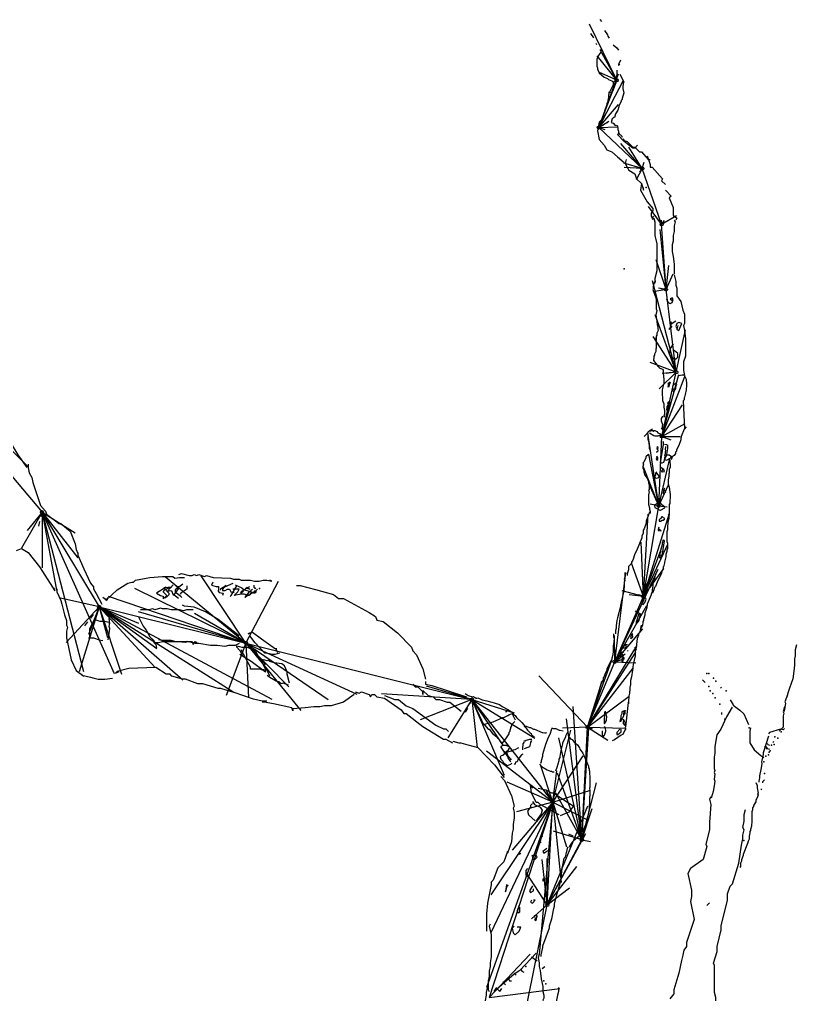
# Model space of a CAD drawing. Header units: millimetres. Extents: x -8 to 158, y -16 to 290.
# Drawn here: x 109.5 to 158.2, y 72 to 133 of the extents above; entities that cross this region are included whole.
import ezdxf

# ---------------------------------------------------------------- set-up
doc = ezdxf.new("R2010")
doc.units = ezdxf.units.MM
doc.linetypes.add('DASH', pattern=[0.6, 0.3, -0.3])

msp = doc.modelspace()

# ---------------------------------------------------------------- linework, layer by layer
at = {"layer": 'Shots', "color": 1}
for p, q in [((145.788, 126.25), (146.904, 129.206)), ((148.502, 123.69), (145.788, 126.25)), ((149.716, 120.202), (148.502, 123.69)), ((149.99, 116.124), (149.716, 120.202)), ((150.632, 110.948), (149.99, 116.124)), ((101.074, 113.946), (110.95, 102.196)), ((149.728, 106.938), (150.632, 110.948)), ((149.53, 102.596), (149.728, 106.938)), ((148.582, 96.932), (149.53, 102.596)), ((110.95, 102.196), (114.528, 96.278)), ((146.78, 92.84), (148.582, 96.932)), ((114.528, 96.278), (123.71, 94.01)), ((123.71, 94.01), (137.846, 90.48)), ((145.082, 88.756), (146.78, 92.84)), ((137.846, 90.48), (142.9, 84.068)), ((144.728, 81.706), (145.082, 88.756)), ((142.9, 84.068), (138.916, 71.836)), ((142.56, 77.63), (144.728, 81.706)), ((141.134, 70.652), (142.56, 77.63))]:
    msp.add_line(p, q, dxfattribs=at)
for centre in [(146.904, 129.206), (145.788, 126.25), (148.502, 123.69), (149.716, 120.202), (149.99, 116.124), (150.632, 110.948), (149.728, 106.938), (149.53, 102.596), (110.95, 102.196), (148.582, 96.932), (114.528, 96.278), (123.71, 94.01), (146.78, 92.84), (137.846, 90.48), (145.082, 88.756), (142.9, 84.068), (144.728, 81.706), (142.56, 77.63)]:
    msp.add_circle(centre, 0.1, dxfattribs=at)
at = {"layer": 'Sketch', "color": 0}
for points in [[(145.842, 133.01), (145.962, 132.89)], [(145.272, 132.14), (145.452, 131.87)], [(146.142, 132.32), (146.322, 132.05), (146.352, 131.96), (146.442, 131.84)], [(145.602, 131.54), (145.632, 131.45)], [(145.902, 131.15), (145.902, 130.97), (145.782, 130.79), (145.662, 130.52), (145.662, 130.1), (145.692, 129.98), (145.692, 129.89), (145.752, 129.83), (145.812, 129.68), (146.112, 129.41), (146.322, 129.32), (146.382, 129.26), (146.592, 129.17), (146.652, 129.11), (146.712, 129.11)], [(146.682, 131.42), (146.922, 131.24), (147.012, 131.09)], [(147.132, 130.46), (147.012, 130.19), (147.012, 130.13), (147.102, 130.22)], [(147.102, 129.59), (147.312, 129.2), (147.342, 129.11), (147.312, 129.05), (147.312, 128.96), (147.282, 128.81), (147.282, 128.69), (147.342, 128.42), (147.252, 128.06), (147.252, 128), (147.192, 127.94), (147.192, 127.88), (147.042, 127.61), (147.042, 127.55), (146.982, 127.34), (146.832, 127.1), (146.772, 126.89), (146.712, 126.89), (146.682, 126.83), (146.622, 126.8), (146.562, 126.56), (146.682, 126.53), (146.802, 126.38), (146.862, 126.41), (146.952, 126.35), (146.952, 126.29), (146.982, 126.23), (146.982, 126.14), (147.012, 126.02), (147.012, 125.9), (147.222, 125.72), (147.252, 125.66)], [(146.682, 129.08), (146.682, 128.93), (146.472, 128.51), (146.472, 128.42)], [(146.442, 128.48), (146.412, 128.42), (146.412, 128.33), (146.382, 128.27), (146.382, 128.09), (146.352, 127.94), (146.352, 127.88), (146.292, 127.76), (146.292, 127.7), (146.142, 127.28), (146.142, 127.19), (146.082, 127.07), (146.082, 127.01), (145.932, 126.44)], [(146.052, 126.95), (145.992, 126.77), (145.812, 126.59), (145.692, 126.05), (145.812, 125.51), (146.112, 125.15), (146.292, 124.85), (146.592, 124.73), (146.952, 124.43), (147.372, 124.07)], [(148.212, 125.15), (148.032, 124.97), (147.912, 124.97), (147.372, 125.39), (146.952, 125.81), (147.072, 125.93)], [(147.312, 125.57), (147.372, 125.45), (147.552, 125.39), (147.912, 125.03), (148.032, 125.03), (148.332, 124.73), (148.452, 124.73), (148.872, 124.25), (148.992, 124.25)], [(148.812, 124.49), (148.992, 123.95), (148.992, 123.77), (149.112, 123.77), (149.772, 123.05)], [(147.492, 124.25), (147.432, 124.01), (147.672, 123.59), (148.032, 123.35), (148.152, 123.05), (148.452, 122.75), (148.572, 122.33), (148.572, 122.51)], [(148.452, 122.75), (148.392, 122.33), (148.812, 121.61), (149.172, 121.19), (149.172, 121.07), (149.052, 120.89), (149.052, 120.71), (149.112, 120.59), (149.232, 120.71)], [(149.772, 123.05), (149.712, 122.93), (149.952, 122.69)], [(149.952, 122.33), (150.312, 121.97), (150.192, 121.85), (150.432, 121.25), (150.432, 120.77), (150.672, 120.59), (150.612, 120.47)], [(149.112, 120.53), (149.232, 120.59), (149.292, 120.35), (149.292, 119.51), (149.412, 118.97), (149.412, 117.29), (149.292, 116.81), (149.292, 116.51)], [(150.492, 120.47), (150.552, 120.35), (150.492, 120.11), (150.492, 119.75), (150.432, 119.51), (150.432, 119.15), (150.372, 118.91), (150.372, 118.49), (150.432, 118.19), (150.492, 117.71), (150.492, 117.11)], [(149.352, 116.63), (149.292, 116.63), (149.202, 116.42), (149.202, 116.33), (149.172, 116.27), (149.202, 116.21), (149.172, 116.12), (149.382, 115.55), (149.382, 114.92), (149.412, 114.8), (149.382, 114.62), (149.352, 114.5), (149.382, 114.44), (149.382, 114.35), (149.412, 114.23), (149.412, 114.08), (149.442, 114.02), (149.442, 113.93), (149.472, 113.75), (149.472, 113.69), (149.502, 113.57), (149.412, 113.39), (149.412, 113.27), (149.382, 113.21), (149.382, 112.94)], [(150.492, 117.05), (150.612, 116.63), (150.612, 116.39), (150.672, 116.21), (150.672, 115.73), (150.912, 115.37), (151.032, 114.83), (151.152, 114.59), (151.152, 113.99), (151.092, 113.87), (151.152, 113.57), (151.212, 113.03), (151.212, 111.95), (151.092, 111.59), (151.092, 111.05), (151.152, 110.75)], [(150.012, 115.55), (150.132, 115.31), (150.252, 115.25), (150.372, 115.31), (150.432, 115.49), (150.372, 115.61), (150.252, 115.55), (150.372, 115.43)], [(99.922, 115.222), (100.642, 114.902), (101.762, 113.942), (102.242, 113.462), (102.642, 113.222), (103.922, 112.102), (104.802, 111.542), (104.882, 111.382), (105.282, 111.142), (105.762, 110.502), (106.162, 110.102), (107.442, 108.422), (107.842, 108.022), (108.962, 106.582), (109.442, 105.782), (110.002, 104.982)], [(150.372, 113.81), (150.192, 113.63), (150.312, 113.81), (150.312, 114.11), (150.252, 113.93), (150.612, 114.17)], [(150.732, 113.87), (150.672, 113.63), (150.792, 113.57), (150.972, 113.99), (150.792, 114.05), (150.672, 113.99), (150.612, 113.81), (150.672, 113.69)], [(149.352, 113.12), (149.352, 112.97), (149.382, 112.82), (149.382, 112.46), (149.352, 112.4), (149.352, 112.25), (149.262, 112.07), (149.262, 112.01), (149.232, 111.95), (149.232, 111.86), (149.202, 111.74), (149.202, 111.68), (149.352, 111.5), (149.472, 111.32), (149.532, 111.29), (149.562, 111.23), (149.772, 111.14), (149.802, 111.08), (149.802, 110.87), (149.832, 110.72), (149.832, 110.63), (149.862, 110.57), (149.862, 110.27), (149.742, 109.85), (149.742, 109.52), (149.772, 109.4), (149.772, 109.19), (149.862, 108.98), (149.862, 108.77), (149.892, 108.56), (149.892, 108.32), (149.862, 108.2), (149.892, 108.14)], [(150.432, 112.73), (150.252, 112.43), (150.192, 112.07), (150.312, 111.89), (150.612, 111.77), (150.732, 111.89), (150.732, 112.13), (150.492, 112.31)], [(150.792, 110.75), (151.002, 110.78), (151.092, 110.78), (151.152, 110.72), (151.242, 110.51), (151.272, 110.21), (151.272, 110.06), (151.242, 109.94), (151.242, 109.85), (151.182, 109.55), (151.152, 109.4), (151.122, 109.34), (151.122, 109.22), (151.062, 109.16), (151.152, 107.42)], [(150.252, 110.33), (150.222, 110.24), (150.132, 110.15), (150.132, 110.09), (150.102, 110.03), (150.192, 110.06), (150.252, 110.33), (150.132, 110.24), (150.102, 110.18)], [(150.462, 109.94), (150.372, 109.82), (150.432, 109.76), (150.492, 109.76), (150.612, 109.94), (150.612, 110.03), (150.672, 110.21), (150.582, 110.24), (150.462, 110.15)], [(150.162, 109.04), (150.042, 108.77), (150.012, 108.59), (150.072, 108.59), (150.132, 108.65), (150.192, 108.8), (150.192, 108.95), (150.222, 109.07), (150.222, 109.13), (150.102, 109.04), (150.072, 108.98)], [(149.802, 108.17), (149.742, 108.17), (149.682, 108.05), (149.682, 107.9), (149.772, 107.69), (149.742, 107.57), (149.742, 107.45), (149.802, 107.42)], [(149.142, 107.39), (148.932, 107.27), (148.632, 106.94)], [(149.682, 107.48), (149.832, 107.27), (149.832, 107.06), (149.772, 106.88)], [(151.242, 107.54), (151.122, 107.39), (150.942, 106.94), (150.942, 106.88), (150.912, 106.82), (150.912, 106.73), (150.792, 106.37), (150.642, 106.1), (150.642, 106.01), (150.582, 105.95), (150.582, 105.86), (150.492, 105.74), (150.372, 105.65), (150.312, 105.47)], [(148.842, 107.24), (149.112, 107.3), (149.172, 107.3), (149.202, 107.24), (149.232, 107.3), (149.292, 107.3), (149.412, 107.24), (149.472, 107.15), (149.622, 107.09), (149.712, 106.97)], [(148.872, 107.03), (148.842, 106.97), (148.842, 106.76), (148.902, 106.64), (148.932, 106.34), (148.932, 106.19), (148.992, 106.07), (148.992, 106.01), (149.022, 105.89)], [(148.962, 107.15), (149.232, 107), (149.292, 106.97), (149.502, 106.97), (149.682, 107.06)], [(149.712, 107.03), (149.862, 107.09)], [(149.382, 105.98), (149.442, 105.98), (149.502, 106.04), (149.472, 106.13), (149.502, 106.25), (149.442, 106.28), (149.412, 106.22)], [(149.832, 106.52), (149.802, 106.61), (149.802, 106.43), (149.622, 105.29), (149.742, 105.29), (149.862, 105.32), (149.922, 105.53), (149.922, 105.59), (149.952, 105.65), (149.922, 105.74), (149.952, 105.86), (149.952, 105.98), (149.982, 106.04), (149.952, 106.13), (149.982, 106.25), (149.982, 106.31)], [(149.892, 106.46), (150.042, 106.43), (150.072, 106.34), (150.072, 106.4), (150.072, 106.19), (150.012, 105.8)], [(148.902, 105.8), (148.722, 105.65), (148.722, 105.59), (148.602, 105.32), (148.542, 105.26), (148.572, 105.2), (148.542, 105.05), (148.542, 104.96), (148.602, 104.84), (148.602, 104.72), (148.662, 104.51), (148.812, 104.33), (148.902, 104.12), (148.902, 104.06), (148.932, 104), (148.932, 103.61), (148.902, 103.55), (148.932, 103.46), (148.902, 103.28), (148.902, 102.68), (148.962, 102.47), (148.962, 102.38), (148.992, 102.23), (148.992, 102.17), (148.962, 102.11)], [(149.412, 105.62), (149.382, 105.56), (149.412, 105.44), (149.472, 105.5), (149.472, 105.59), (149.412, 105.71), (149.412, 105.59)], [(150.162, 105.77), (150.072, 105.77), (150.012, 105.74), (149.892, 105.5), (150.012, 105.44), (150.282, 105.59), (150.342, 105.65), (150.192, 105.77), (149.982, 105.74)], [(150.192, 105.56), (150.192, 105.5), (150.222, 105.44), (150.222, 105.32), (150.252, 105.2), (150.252, 105.02), (150.192, 104.87), (150.192, 104.66), (150.162, 104.6), (150.162, 104.45), (150.132, 104.21), (150.132, 103.97), (150.192, 103.76), (150.252, 103.31), (150.252, 103.07), (150.222, 102.95), (150.222, 102.74), (150.192, 102.68), (150.192, 102.02)], [(110.082, 105.202), (110.082, 104.962), (110.142, 104.662), (110.322, 104.362), (110.382, 104.062), (110.862, 102.622), (111.162, 102.262), (111.162, 102.262), (111.222, 102.082), (111.882, 101.602), (112.002, 101.482), (112.122, 101.482), (112.722, 101.002), (113.022, 100.222), (113.082, 99.862), (113.202, 99.622), (113.202, 99.382)], [(149.832, 104.93), (149.682, 104.75), (149.742, 104.72), (149.892, 104.75), (149.862, 104.84), (149.652, 105.02)], [(149.412, 104.72), (149.322, 104.63), (149.322, 104.54), (149.292, 104.42), (149.292, 104.36), (149.382, 104.33), (149.532, 104.36), (149.562, 104.45), (149.382, 104.69)], [(149.922, 103.7), (149.862, 103.64), (149.802, 103.43), (149.802, 103.34), (149.982, 103.49), (149.832, 103.64)], [(149.682, 102.71), (149.502, 102.74), (149.442, 102.74), (149.292, 102.65), (149.262, 102.59), (149.292, 102.5), (149.592, 102.32), (149.652, 102.32), (149.922, 102.47), (149.892, 102.53), (149.622, 102.74), (149.562, 102.74)], [(148.952, 102.19), (148.752, 101.63), (148.752, 101.51), (148.632, 101.15), (148.552, 101.07), (148.552, 100.87), (148.472, 100.71), (148.472, 100.59), (148.152, 99.79), (148.032, 99.59), (147.912, 99.19), (147.832, 99.07), (147.832, 98.99), (147.632, 98.79), (147.632, 98.59), (147.552, 98.35), (147.552, 98.23)], [(150.132, 102.08), (150.162, 102.02), (150.162, 101.81), (150.102, 101.57), (150.102, 101.48), (150.072, 101.33), (150.072, 101.09), (150.042, 100.97), (150.042, 100.37), (150.072, 100.25), (150.072, 99.92), (150.042, 99.86), (150.042, 99.74), (149.982, 99.56), (149.982, 99.41), (149.892, 99.08), (149.892, 99.02), (149.832, 98.78), (149.802, 98.81), (149.802, 98.66), (149.742, 98.54), (149.712, 98.39), (149.442, 97.82), (149.322, 97.55), (149.262, 97.49), (149.232, 97.34), (149.142, 97.13)], [(149.742, 101.9), (149.562, 101.72), (149.562, 101.63), (149.652, 101.63), (149.742, 101.69), (149.802, 101.69), (149.892, 101.75), (149.922, 101.81), (149.832, 101.84), (149.772, 101.9), (149.712, 101.9), (149.682, 101.81)], [(149.532, 101.27), (149.502, 101.12), (149.502, 101.06), (149.682, 101.03), (149.502, 101.15)], [(149.802, 100.46), (149.742, 100.25), (149.742, 100.16), (149.652, 99.8), (149.652, 99.74), (149.592, 99.62), (149.592, 99.5), (149.562, 99.41), (149.592, 99.35), (149.652, 99.32), (149.682, 99.44), (149.772, 99.56), (149.772, 99.71), (149.802, 99.77), (149.802, 99.86), (149.862, 100.13), (149.892, 100.4), (149.832, 100.46)], [(109.362, 99.802), (109.662, 99.922), (110.082, 99.682), (110.802, 98.782), (110.982, 98.482), (111.762, 97.282), (111.702, 97.462)], [(113.202, 99.682), (113.202, 99.502), (113.562, 98.662), (113.982, 97.762), (114.162, 97.522), (114.162, 97.402), (114.342, 97.102), (114.702, 96.442)], [(114.942, 96.802), (114.942, 96.682), (115.662, 97.342), (116.322, 97.762), (116.562, 97.822), (116.682, 97.822), (116.802, 97.942), (117.462, 98.062), (117.702, 98.122), (118.482, 98.182), (119.142, 98.182), (119.262, 98.062), (119.562, 98.122), (119.862, 98.122)], [(119.502, 98.302), (119.682, 98.362), (120.162, 98.242), (120.342, 98.242), (120.462, 98.302), (120.642, 98.242), (120.762, 98.302), (121.122, 98.182), (121.242, 98.242), (121.662, 98.122), (122.742, 98.062), (122.922, 98.002), (123.282, 98.002), (123.402, 97.942), (124.002, 97.942), (124.242, 97.882), (124.542, 97.882), (124.782, 97.942), (125.022, 97.942), (125.322, 97.882), (125.202, 97.942)], [(147.432, 98.43), (147.402, 98.37), (147.402, 98.13), (147.372, 97.98), (147.402, 97.92), (147.372, 97.83), (147.372, 97.56), (147.342, 97.32), (147.312, 97.08), (147.192, 96.6), (147.192, 96.51), (147.132, 96.39), (147.132, 96.3), (146.952, 95.58), (146.922, 95.43), (146.862, 95.1), (146.862, 94.95), (146.832, 94.8), (146.832, 94.59)], [(149.442, 98.52), (149.292, 98.19), (149.262, 98.04), (149.172, 97.74), (149.172, 97.59), (149.112, 97.35), (149.112, 97.2), (149.052, 97.08), (149.052, 97.02), (148.812, 96.45), (148.782, 96.21), (148.662, 95.88), (148.662, 95.76), (148.572, 95.49), (148.572, 95.43), (148.542, 95.37), (148.542, 95.28), (148.512, 95.16), (148.512, 95.1), (148.422, 94.92), (148.452, 95.13)], [(126.862, 97.602), (127.102, 97.602), (128.062, 97.362), (129.182, 97.042), (129.502, 96.802), (129.822, 96.802), (131.422, 95.922), (131.822, 95.682), (131.902, 95.442), (132.302, 95.362), (133.182, 94.642), (134.062, 93.762), (134.142, 93.522), (134.382, 93.282), (134.782, 92.402), (134.942, 91.762)], [(148.832, 97.79), (148.832, 97.71), (148.632, 97.23), (148.672, 97.15), (148.832, 97.31), (148.792, 97.47), (148.752, 97.55), (148.752, 97.71)], [(111.882, 97.402), (111.882, 97.222), (112.122, 96.682), (112.182, 96.442), (112.362, 95.782), (112.482, 95.422), (112.482, 95.122), (112.542, 95.002), (112.482, 94.762), (112.482, 94.342), (112.782, 92.962), (113.082, 92.302), (113.562, 91.942)], [(115.062, 96.862), (115.002, 96.682), (114.762, 96.862)], [(148.552, 96.87), (148.472, 96.47), (148.552, 96.43), (148.672, 96.55), (148.752, 96.75), (148.712, 96.83), (148.632, 96.79)], [(148.312, 95.91), (148.112, 95.31), (148.112, 95.19), (148.312, 95.43), (148.392, 95.83), (148.152, 95.95), (148.072, 96.03)], [(146.712, 94.59), (146.712, 94.41), (146.742, 94.29), (146.712, 93.9), (146.682, 93.84), (146.682, 93.51), (146.652, 93.27), (146.592, 93.06), (146.592, 93), (146.562, 92.88), (146.592, 92.82)], [(147.912, 94.59), (147.822, 94.53), (147.762, 94.35), (147.792, 94.29), (147.912, 94.41), (147.882, 94.56)], [(148.392, 94.92), (148.362, 94.77), (148.272, 94.56), (148.272, 94.5), (148.182, 94.29), (148.152, 93.93), (148.152, 93.84), (148.092, 93.66), (148.122, 93.6), (148.092, 93.54)], [(147.582, 93.9), (147.402, 93.9), (147.312, 93.78), (147.342, 93.69), (147.522, 93.75), (147.462, 93.93)], [(147.342, 93.45), (147.192, 93.42), (147.072, 93.27), (147.102, 93.21), (147.162, 93.18), (147.282, 93.27), (147.162, 93.42)], [(148.032, 93.75), (148.032, 93.63), (148.062, 93.48), (148.062, 93.21), (148.002, 92.94), (147.942, 92.64), (147.912, 92.52), (147.912, 92.43), (147.882, 92.31), (147.822, 91.89), (147.762, 91.68), (147.762, 91.41), (147.732, 91.23), (147.732, 91.02), (147.702, 90.96), (147.702, 90.87), (147.672, 90.69), (147.672, 90.6), (147.642, 90.45), (147.642, 90.21), (147.612, 90.3), (147.462, 88.77), (147.432, 88.71)], [(147.582, 93.54), (147.612, 93.51)], [(158.152, 93.902), (158.072, 93.582), (158.072, 93.222), (158.032, 93.022), (158.032, 92.622), (157.992, 92.262), (157.912, 91.782), (157.712, 91.182), (157.592, 90.822), (157.552, 90.622)], [(146.562, 92.94), (146.292, 92.37), (146.292, 92.31), (146.172, 92.1), (146.112, 91.92), (146.052, 91.83), (146.052, 91.71), (145.902, 91.47)], [(147.372, 93.09), (147.312, 93.12), (147.222, 93), (147.222, 92.91), (147.252, 92.85), (147.312, 92.88), (147.312, 92.97), (147.252, 93.03)], [(125.022, 90.382), (124.722, 90.382), (124.182, 90.502), (122.982, 90.922), (122.742, 90.982), (122.142, 91.162), (121.962, 91.162), (121.002, 91.462), (120.702, 91.462), (119.922, 91.762), (119.742, 91.762), (119.082, 91.942), (118.962, 92.062), (118.722, 92.062), (118.062, 92.482), (116.382, 92.422), (115.662, 92.242), (115.542, 92.122), (115.782, 92.242)], [(113.442, 92.002), (113.982, 91.882), (114.222, 91.822), (114.462, 91.762), (114.882, 91.762), (115.362, 91.822)], [(134.942, 91.602), (134.942, 91.442), (135.342, 91.362), (136.302, 91.042), (137.502, 90.642)], [(145.992, 91.62), (145.932, 91.56), (145.932, 91.5), (145.782, 91.02), (145.722, 90.72), (145.662, 90.36), (145.602, 90.09), (145.512, 89.88), (145.512, 89.82), (145.392, 89.61), (145.392, 89.55), (145.242, 89.22), (145.242, 89.16), (145.152, 88.98)], [(152.432, 91.542), (152.272, 91.702)], [(130.542, 90.962), (130.782, 90.882), (130.942, 90.962), (131.422, 90.802), (131.502, 90.642), (131.582, 90.802), (131.742, 90.802), (131.902, 90.642), (132.382, 90.562), (133.422, 89.842), (133.582, 89.602), (133.742, 89.602), (134.782, 88.802), (136.062, 88.002), (136.222, 88.002), (136.622, 87.762)], [(153.392, 91.262), (153.432, 91.182)], [(130.482, 90.802), (129.822, 90.322), (129.042, 90.082), (128.622, 90.082), (128.322, 90.022), (127.962, 90.022), (127.422, 89.962), (126.642, 89.902), (126.642, 89.782), (126.582, 89.962), (125.442, 90.202), (124.842, 90.322), (124.722, 90.322)], [(137.432, 90.852), (137.612, 90.732), (137.882, 90.642), (137.942, 90.672), (138.002, 90.612), (138.062, 90.612), (138.092, 90.552), (138.212, 90.582), (138.482, 90.462), (138.782, 90.402), (139.082, 90.312), (139.232, 90.282), (139.562, 90.162), (139.742, 90.042), (140.102, 89.862), (140.312, 89.712), (140.462, 89.532), (140.552, 89.472), (140.642, 89.352), (140.972, 89.052), (141.092, 88.902), (141.122, 88.812), (141.182, 88.782), (141.332, 88.572), (141.482, 88.392), (141.542, 88.362), (141.572, 88.272), (141.752, 88.122)], [(153.992, 90.462), (154.192, 90.142)], [(157.592, 90.782), (157.432, 90.342), (157.472, 90.262), (157.392, 89.862), (157.352, 89.702)], [(146.142, 89.7), (146.112, 89.01), (146.142, 88.95), (146.262, 89.16), (146.262, 89.25), (146.292, 89.4), (146.202, 89.76)], [(147.252, 89.73), (147.222, 89.67), (147.222, 89.58), (147.162, 89.46), (147.162, 89.31), (147.102, 89.1), (147.162, 89.13), (147.342, 89.46), (147.342, 89.61), (147.372, 89.67), (147.342, 89.73), (147.282, 89.76)], [(147.342, 89.79), (147.342, 89.52), (147.432, 89.61), (147.432, 89.82), (147.402, 89.73)], [(154.132, 90.002), (153.772, 89.402), (153.412, 88.622), (153.172, 88.262), (153.052, 87.542), (153.052, 87.122), (152.992, 86.882), (152.992, 86.162), (153.052, 86.042), (152.992, 85.922), (153.052, 85.802), (152.992, 85.502), (153.052, 85.382), (152.992, 85.082), (152.932, 84.722), (152.812, 84.302)], [(153.472, 89.542), (153.472, 89.662)], [(154.192, 90.122), (154.612, 89.822), (154.852, 89.582), (155.152, 88.922)], [(157.392, 90.022), (157.312, 89.702), (157.352, 89.622), (157.312, 89.462), (157.312, 88.742), (157.072, 88.502), (157.072, 88.502)], [(147.342, 89.19), (147.312, 89.07), (147.312, 88.98), (147.402, 88.86), (147.462, 88.92), (147.462, 89.01), (147.342, 89.22), (147.282, 89.22)], [(141.122, 88.872), (141.182, 88.812), (141.242, 88.812), (141.452, 88.722), (141.512, 88.722), (141.692, 88.632), (141.752, 88.632), (142.232, 88.422), (142.292, 88.422), (142.412, 88.392), (142.472, 88.392), (142.532, 88.422)], [(145.992, 88.53), (145.992, 88.29), (146.052, 88.14), (146.142, 88.26), (146.232, 88.5), (146.202, 88.71), (146.142, 88.8)], [(147.462, 88.68), (147.462, 88.62), (147.402, 88.56), (147.282, 88.29), (147.192, 88.26), (146.772, 87.96), (146.622, 87.9)], [(147.102, 88.62), (146.922, 88.41), (146.922, 88.29), (146.982, 88.29), (147.192, 88.47), (147.192, 88.59), (147.132, 88.62)], [(157.392, 88.662), (157.312, 88.582), (157.152, 88.622), (156.472, 88.422), (156.392, 88.342)], [(136.662, 87.882), (137.022, 87.762), (137.142, 87.762), (137.582, 87.642), (137.902, 87.562), (138.222, 87.482), (139.262, 86.402), (139.862, 85.602)], [(143.942, 88.092), (143.912, 88.152), (144.032, 88.002), (144.122, 87.972), (144.242, 87.822), (144.452, 87.642), (144.572, 87.462), (144.602, 87.372), (144.782, 87.132), (145.142, 86.322), (145.142, 86.202), (145.172, 86.142), (145.172, 86.052), (145.202, 85.992), (145.202, 85.842), (145.232, 85.662), (145.232, 85.002), (145.202, 84.942), (145.232, 84.762), (145.232, 84.462), (145.202, 84.402), (145.202, 83.952), (145.172, 83.862), (145.172, 83.562), (145.142, 83.442), (145.142, 83.382), (145.112, 83.262), (145.082, 83.112), (145.052, 83.052), (145.052, 82.962), (144.962, 82.662), (144.722, 82.182), (144.662, 82.122), (144.632, 82.032), (144.122, 81.552), (143.942, 81.312), (143.912, 81.222)], [(156.392, 88.182), (156.072, 87.142), (156.072, 87.022), (156.032, 86.862), (155.992, 86.662), (155.952, 86.582), (155.992, 86.462), (155.912, 86.102), (155.832, 85.702), (155.832, 85.582), (155.792, 85.382), (155.792, 85.302)], [(156.712, 87.862), (156.672, 87.782)], [(156.232, 87.542), (156.312, 87.422), (156.472, 87.382)], [(156.312, 87.742), (156.352, 87.662), (156.472, 87.622)], [(139.652, 85.662), (139.892, 85.422), (140.312, 84.462), (140.492, 83.802), (140.432, 83.682), (140.492, 83.442), (140.492, 83.082), (140.432, 82.662), (140.432, 82.362), (140.372, 82.122), (140.312, 81.582), (140.072, 80.862), (140.072, 80.982), (139.832, 80.322), (139.472, 79.962), (139.172, 79.182), (139.052, 79.062), (139.052, 78.882), (138.812, 77.742), (138.752, 77.082), (138.752, 76.002)], [(156.152, 85.462), (156.032, 85.342), (156.032, 85.262)], [(155.602, 85.292), (155.692, 85.112), (155.692, 84.962), (155.752, 84.632), (155.722, 84.572), (155.752, 84.512), (155.692, 84.332), (155.602, 84.182), (155.602, 84.092), (155.452, 83.852), (155.452, 83.792), (155.392, 83.702), (155.392, 83.582), (155.362, 83.462), (155.362, 82.802), (155.332, 82.652), (155.332, 82.562), (155.272, 82.352), (155.272, 82.292), (155.242, 82.232), (155.242, 82.142), (155.182, 81.932), (155.182, 81.752), (155.122, 81.632), (155.092, 81.482), (154.822, 80.792), (154.822, 80.732), (154.702, 80.462), (154.702, 80.372), (154.642, 80.252), (154.642, 80.042), (154.612, 79.982)], [(155.952, 84.902), (155.912, 84.822)], [(152.792, 84.402), (152.712, 84.242), (152.792, 83.922), (152.712, 82.802), (152.712, 82.322), (152.472, 81.442), (152.552, 81.282), (152.312, 80.482), (151.512, 79.922), (151.352, 79.602), (151.592, 78.562), (151.592, 78.162), (151.512, 77.842), (151.752, 76.722), (151.272, 75.282), (151.272, 75.042), (151.112, 74.802), (151.032, 74.482), (150.952, 74.162), (150.792, 73.362), (150.472, 72.322), (150.472, 72.082), (150.232, 71.762)], [(153.192, 69.842), (153.192, 70.482), (153.112, 70.802), (153.112, 71.842), (153.032, 72.162), (153.032, 73.842), (152.952, 74.002), (153.192, 74.722), (153.192, 75.042), (153.432, 76.082), (153.432, 76.322), (153.832, 77.922), (153.832, 78.322), (153.992, 78.802), (154.152, 78.962), (154.552, 80.242), (154.712, 81.362), (154.792, 81.762), (154.792, 82.002), (154.872, 82.322), (154.792, 82.482), (154.872, 82.882), (154.872, 83.282), (154.952, 83.602)], [(142.172, 74.402), (142.172, 74.522), (142.292, 74.962), (142.292, 75.082), (142.492, 75.642), (142.692, 76.202), (142.692, 76.322), (142.852, 76.762), (142.972, 77.402), (143.012, 77.562), (143.012, 77.682), (143.092, 78.042), (143.132, 78.202), (143.372, 79.002), (143.412, 79.162), (143.452, 79.522), (143.492, 79.962), (143.532, 80.122), (143.612, 80.562), (143.692, 80.642), (143.732, 80.802), (143.852, 81.242)], [(152.712, 77.762), (152.552, 77.602)], [(138.992, 76.422), (138.932, 76.302), (139.052, 75.762), (139.052, 74.382), (138.992, 74.022), (138.992, 73.782), (138.932, 73.482), (138.932, 73.182), (138.872, 72.882), (138.872, 72.342), (138.932, 72.222)], [(137.012, 65.982), (136.952, 66.222), (137.012, 66.462), (137.012, 66.702), (137.132, 67.242), (137.132, 67.542), (137.672, 68.982), (137.732, 69.222), (138.092, 69.822), (138.092, 70.002), (138.452, 70.602), (138.632, 71.322), (138.752, 71.982), (138.752, 72.162), (138.872, 72.642)], [(143.252, 72.462), (143.252, 72.222), (143.192, 71.982), (143.012, 71.082), (142.772, 70.422), (142.592, 69.702), (142.412, 68.922), (142.172, 67.902), (142.172, 66.942), (142.232, 66.642), (142.292, 66.762)]]:
    msp.add_lwpolyline(points, dxfattribs=at)
at = {"layer": 'Sketch', "color": 9}
for points in [[(119.162, 97.662), (118.802, 97.262), (119.002, 97.302), (119.082, 97.262), (119.122, 97.102), (119.482, 96.822)], [(119.282, 97.622), (119.362, 97.542), (119.482, 97.542), (119.482, 97.422), (119.162, 96.982)], [(119.762, 97.702), (119.282, 97.342), (119.282, 97.222), (119.642, 96.942), (119.682, 96.862)], [(120.002, 97.582), (120.002, 97.382), (119.642, 97.142), (119.602, 97.062)], [(121.642, 97.822), (121.562, 97.622), (121.842, 97.542), (122.002, 97.542), (122.002, 97.422), (121.962, 97.262), (122.042, 97.182), (122.282, 97.142), (122.242, 96.982)], [(122.882, 97.742), (122.362, 97.502), (122.442, 97.582), (122.122, 97.382), (122.082, 97.302)], [(122.442, 97.622), (122.242, 97.382), (122.242, 97.302), (122.402, 97.302), (122.562, 97.382), (122.682, 97.382), (122.762, 97.222), (122.962, 97.182)], [(123.122, 97.582), (122.762, 96.982), (122.722, 96.902)], [(123.042, 97.662), (123.442, 97.462), (123.602, 97.342), (123.402, 97.222), (123.362, 97.142), (123.562, 97.262)], [(124.202, 97.622), (124.202, 97.502), (124.322, 97.422), (124.322, 97.422), (124.242, 97.422)], [(118.722, 97.502), (118.122, 97.142), (118.362, 96.982), (118.522, 96.942), (118.522, 96.782), (118.762, 96.982), (118.522, 97.222), (118.642, 97.342), (118.962, 97.502), (119.042, 97.502), (118.562, 97.462), (118.882, 97.142), (118.882, 97.022), (118.762, 96.902), (118.642, 96.822), (118.722, 96.902)], [(123.922, 97.262), (123.642, 96.862), (123.802, 97.022), (123.922, 97.022), (124.002, 97.062), (123.882, 96.982), (123.802, 96.982), (123.722, 96.902), (123.722, 97.022), (123.602, 97.062), (123.402, 97.062), (122.962, 96.982), (123.202, 97.222), (123.282, 97.382), (122.882, 97.382)], [(123.882, 97.502), (123.602, 97.342), (124.082, 97.222), (123.962, 97.062), (124.162, 97.182), (124.242, 97.222)], [(123.722, 97.502), (123.962, 97.382), (123.682, 97.422), (123.962, 97.542)], [(124.002, 97.302), (124.122, 97.382)], [(124.442, 97.382), (124.202, 97.142), (124.322, 97.182), (124.362, 97.262)], [(124.202, 97.222), (124.282, 97.302)], [(123.282, 94.462), (121.962, 95.482), (121.182, 95.962), (120.462, 96.262), (119.862, 96.322), (119.742, 96.382)], [(120.402, 96.082), (119.982, 96.082), (119.802, 96.022), (119.562, 96.082), (119.022, 96.082), (118.782, 96.142), (118.482, 96.142), (118.362, 96.202), (118.002, 96.082), (117.882, 96.142), (117.642, 96.082), (117.102, 96.082)], [(115.122, 95.302), (114.882, 95.362), (114.582, 95.362), (114.222, 95.482), (113.922, 94.882), (113.922, 94.342)], [(115.122, 95.542), (115.182, 95.242), (115.122, 95.062), (115.182, 94.942), (115.122, 94.582), (115.062, 94.222)], [(116.982, 95.662), (117.282, 95.062), (117.462, 94.822), (117.702, 94.402), (117.942, 94.162), (117.942, 94.042), (118.062, 93.922), (118.122, 93.682)], [(125.562, 93.622), (124.682, 94.262), (124.122, 94.662), (123.922, 94.622), (123.842, 94.582), (123.962, 94.622)], [(113.862, 94.342), (114.162, 94.342), (114.522, 94.222), (114.762, 94.162)], [(118.062, 94.042), (118.242, 94.042), (118.482, 94.102), (120.342, 94.102), (120.402, 93.922), (120.522, 94.102), (120.642, 94.042)], [(123.282, 93.982), (123.042, 93.862), (122.622, 93.862), (122.382, 93.802), (121.902, 93.862), (121.482, 93.862), (120.762, 93.982), (120.522, 93.982), (120.282, 94.042), (120.042, 94.102), (119.922, 94.042), (119.262, 94.102), (119.022, 94.162), (118.482, 94.162), (118.242, 94.222), (118.242, 94.222)], [(125.802, 93.382), (125.522, 93.302), (125.362, 93.302), (125.002, 93.382), (124.882, 93.382), (124.282, 94.022), (123.962, 94.462)], [(124.922, 92.182), (124.922, 92.382), (124.722, 92.822), (124.482, 93.222), (124.322, 93.502), (123.802, 93.742), (123.482, 93.742), (123.322, 93.782), (123.122, 93.822), (123.122, 93.782), (123.322, 93.542), (123.482, 93.262)], [(124.922, 92.182), (124.042, 92.862), (123.322, 93.302)], [(124.842, 92.342), (124.682, 92.342), (124.602, 92.382), (124.002, 92.382), (124.002, 92.502), (123.402, 93.582)], [(125.602, 93.702), (125.602, 93.582), (125.682, 93.422)], [(126.442, 91.502), (126.282, 92.062), (126.282, 92.222), (126.122, 92.582), (125.962, 92.702), (125.482, 92.782), (125.202, 92.862), (125.122, 92.942), (125.042, 92.902), (124.882, 92.942), (124.682, 92.982), (124.522, 93.022), (124.722, 92.902), (124.962, 92.662)], [(125.202, 91.942), (124.842, 92.662), (124.762, 92.702)], [(126.362, 91.382), (126.042, 91.502), (125.922, 91.462), (125.762, 91.582), (125.602, 91.622), (125.202, 91.862), (125.042, 91.982)], [(134.142, 91.442), (134.302, 91.282), (134.462, 91.282), (134.782, 90.962), (134.782, 90.802), (134.782, 91.042), (135.102, 90.722), (135.422, 90.642), (135.582, 90.482), (135.822, 90.482), (136.302, 90.322), (136.462, 90.322), (137.182, 89.762)], [(132.382, 90.722), (133.022, 90.482), (133.262, 90.482), (133.742, 90.082), (134.142, 89.922), (135.582, 88.882), (136.062, 88.642), (136.222, 88.642), (136.382, 88.482)], [(140.012, 89.742), (139.982, 89.682), (139.982, 89.742)], [(138.602, 88.932), (139.022, 89.052), (139.172, 89.082), (139.772, 89.352), (139.832, 89.352), (140.102, 89.472), (140.162, 89.532), (140.312, 89.592)], [(140.522, 89.112), (140.372, 88.932), (140.312, 88.902), (140.312, 88.842), (140.252, 88.722), (140.252, 88.662), (140.222, 88.542), (140.222, 88.482), (140.162, 88.422), (140.162, 88.332), (139.952, 88.032), (139.712, 87.732)], [(140.342, 89.622), (140.552, 89.202)], [(138.632, 88.902), (138.872, 88.632), (138.932, 88.632), (139.142, 88.362), (139.412, 88.152), (139.442, 88.062), (139.532, 88.032), (139.592, 87.882), (139.802, 87.612)], [(142.832, 88.632), (142.712, 88.302), (142.592, 88.062), (142.562, 87.942), (142.442, 87.672), (142.262, 87.042), (142.262, 86.922), (142.172, 86.652), (142.172, 86.592), (142.142, 86.472)], [(142.832, 88.692), (142.892, 88.692), (142.952, 88.662), (143.102, 88.662), (143.312, 88.572), (143.372, 88.572), (143.552, 88.512)], [(143.852, 88.482), (143.702, 88.182), (143.702, 88.122), (143.522, 87.762), (143.522, 87.702), (143.402, 87.282), (143.372, 87.042), (143.342, 86.922), (143.342, 86.862), (143.282, 86.742), (143.282, 86.652), (143.162, 86.232), (143.072, 85.992)], [(141.122, 87.822), (141.032, 87.702), (141.002, 87.402), (141.002, 87.342)], [(141.602, 87.972), (141.452, 87.972), (141.242, 87.912), (141.182, 87.882), (141.092, 87.882)], [(141.572, 87.912), (141.512, 87.822), (141.512, 87.762), (141.452, 87.522), (141.122, 87.402)], [(140.102, 87.552), (140.042, 87.612), (139.772, 87.612), (139.652, 87.552), (139.652, 87.492), (139.862, 87.192), (139.862, 87.102), (140.132, 87.342), (140.192, 87.432)], [(139.862, 87.222), (140.072, 86.922), (140.102, 86.832), (140.222, 86.652)], [(140.762, 87.462), (140.522, 87.342), (140.432, 87.312), (140.372, 87.252), (140.282, 87.252), (140.012, 87.162), (140.102, 86.952), (140.222, 86.832), (140.252, 86.742), (140.312, 86.742)], [(139.922, 87.102), (139.772, 86.982), (139.682, 86.952), (139.622, 86.892), (139.652, 86.742), (139.772, 86.622), (139.832, 86.502), (140.072, 86.352), (140.282, 86.442), (140.342, 86.502)], [(140.222, 86.712), (140.222, 86.652), (140.282, 86.592)], [(141.032, 87.072), (140.942, 87.012), (140.732, 86.742), (140.672, 86.592), (140.582, 86.562), (140.552, 86.442), (140.492, 86.442)], [(142.082, 86.442), (142.202, 86.292), (142.562, 86.082), (142.772, 85.992), (142.832, 85.992), (142.892, 85.962), (142.982, 85.962)], [(143.312, 83.262), (142.112, 83.922), (141.992, 84.042), (141.872, 84.042), (141.572, 84.642), (141.512, 85.122), (141.632, 84.942)], [(141.992, 84.942), (142.472, 84.822), (142.832, 84.642), (142.952, 84.642), (143.852, 84.042), (144.152, 83.862)], [(141.632, 83.982), (141.512, 83.862), (141.512, 83.742), (141.332, 83.502), (141.392, 83.262), (141.812, 82.902)], [(141.632, 84.102), (141.752, 83.922), (142.112, 83.742), (142.232, 83.562), (142.172, 83.322), (141.872, 82.902)], [(144.212, 83.862), (143.912, 83.442), (143.372, 83.202)]]:
    msp.add_lwpolyline(points, dxfattribs=at)
at = {"layer": 'Sketch', "color": 32}
for points in [[(155.272, 88.702), (155.232, 88.502), (155.232, 87.782), (155.512, 87.342), (155.912, 86.982), (156.112, 86.862)], [(140.972, 81.162), (140.792, 80.922), (140.792, 80.802), (140.912, 80.862)], [(142.052, 81.462), (142.172, 81.582)], [(142.532, 81.162), (142.292, 80.982), (142.352, 80.862), (142.592, 81.042)], [(141.872, 80.742), (141.752, 80.742), (141.632, 80.622), (141.632, 80.502), (141.812, 80.502), (141.932, 80.622), (141.872, 80.742), (141.692, 80.742), (141.572, 80.682)], [(141.332, 79.902), (141.212, 79.782), (141.212, 79.482), (141.332, 79.422), (141.212, 79.362)], [(142.412, 79.302), (142.292, 79.242), (142.292, 79.122)], [(140.132, 78.822), (140.012, 78.882), (139.952, 78.462), (140.072, 78.882)], [(141.632, 78.822), (141.452, 78.522), (141.512, 78.402), (141.692, 78.522), (141.692, 78.642)], [(140.792, 77.622), (140.672, 77.262), (140.732, 77.142), (140.852, 77.202), (140.852, 77.502)], [(141.572, 77.922), (141.512, 77.802), (141.632, 77.742), (141.812, 77.922), (141.692, 77.922)], [(141.932, 76.902), (141.752, 76.722), (141.872, 76.662), (141.932, 76.962), (141.752, 76.962), (141.692, 76.842)], [(140.492, 76.302), (140.372, 76.182), (140.432, 75.882), (140.552, 75.762), (140.792, 76.002), (140.912, 76.242), (140.672, 76.242)]]:
    msp.add_lwpolyline(points, dxfattribs=at)
at = {"layer": 'Sketch', "color": 5}
for points in [[(141.872, 74.622), (140.852, 73.542), (140.492, 73.302), (139.232, 72.222), (139.412, 72.462)], [(141.572, 74.382), (141.932, 74.142)], [(140.492, 73.362), (140.612, 73.242)], [(140.912, 73.662), (140.972, 73.482), (141.092, 73.422)], [(139.772, 72.822), (139.952, 72.642)], [(140.132, 73.002), (140.192, 72.882), (140.312, 72.882)], [(139.412, 72.402), (139.592, 72.222), (139.712, 72.402)]]:
    msp.add_lwpolyline(points, dxfattribs=at)
at = {"layer": 'Sketch', "color": 3}
for points in [[(142.052, 74.562), (141.992, 74.322), (142.052, 74.022), (142.052, 73.782), (142.112, 73.542), (142.172, 73.002), (142.292, 72.522), (142.292, 72.222), (142.352, 71.982), (142.352, 71.802), (142.292, 71.682), (142.352, 71.442), (142.292, 71.202), (142.292, 70.902), (142.232, 70.662), (142.232, 70.362), (142.112, 69.642), (142.112, 69.342), (142.052, 69.102), (141.992, 68.682)], [(142.232, 73.662), (142.412, 73.782)]]:
    msp.add_lwpolyline(points, dxfattribs=at)
at = {"layer": 'Sketch', "color": 0}
for p in [(148.752, 122.51), (147.372, 117.41), (149.442, 106.16), (152.552, 92.102), (152.672, 92.102), (152.952, 91.822), (153.112, 91.622), (152.672, 91.302), (152.752, 91.022), (152.912, 90.862), (153.752, 91.022), (153.072, 90.582), (153.352, 90.182), (153.672, 89.262), (157.192, 88.462), (156.792, 88.142), (156.992, 88.062), (156.192, 87.542), (156.272, 87.422), (156.512, 87.262), (156.592, 87.622), (156.752, 87.662), (156.232, 86.942), (156.392, 87.022), (156.432, 87.182), (156.112, 86.582), (156.152, 85.862), (154.852, 81.662)]:
    msp.add_point(p, dxfattribs=at)
at = {"layer": 'Sketch', "color": 9}
for p in [(124.562, 97.422), (115.182, 95.242)]:
    msp.add_point(p, dxfattribs=at)
at = {"layer": 'Sketch', "color": 32}
for p in [(155.192, 88.702), (142.232, 81.942)]:
    msp.add_point(p, dxfattribs=at)
at = {"layer": 'Sketch', "color": 5}
msp.add_point((141.212, 73.782), dxfattribs=at)
at = {"layer": 'Sketch', "color": 3}
for p in [(142.352, 72.882), (142.472, 72.702)]:
    msp.add_point(p, dxfattribs=at)
at = {"layer": 'XSect', "color": 1}
for p, q in [((146.904, 129.206), (145.212, 132.726)), ((146.904, 129.206), (145.872, 131.104)), ((146.904, 129.206), (145.672, 130.728)), ((145.788, 126.25), (147.02, 129.614)), ((146.904, 129.206), (145.794, 129.712)), ((146.904, 129.206), (146.938, 129.838)), ((145.788, 126.25), (147.3, 129.168)), ((146.904, 129.206), (146.632, 128.512)), ((145.788, 126.25), (147.02, 127.702)), ((145.788, 126.25), (146.42, 126.646)), ((145.788, 126.25), (146.938, 126.292)), ((145.788, 126.25), (146.164, 126.138)), ((148.502, 123.69), (147.152, 125.25)), ((148.502, 123.69), (147.654, 125.022)), ((148.502, 123.69), (147.36, 124.032)), ((148.502, 123.69), (148.618, 124.092)), ((148.502, 123.69), (147.368, 123.756)), ((148.502, 123.69), (148.112, 122.974)), ((149.716, 120.202), (148.884, 121.318)), ((149.716, 120.202), (150.648, 120.754)), ((149.716, 120.202), (149.71, 120.458)), ((149.99, 116.124), (149.626, 119.88)), ((149.99, 116.124), (149.372, 117.976)), ((149.99, 116.124), (150.172, 117.626)), ((149.99, 116.124), (150.446, 117.102)), ((150.632, 110.948), (149.146, 116.66)), ((149.99, 116.124), (149.192, 115.984)), ((149.99, 116.124), (149.516, 116.21)), ((150.632, 110.948), (149.312, 114.538)), ((101.074, 113.946), (110.088, 105.038)), ((150.632, 110.948), (151.214, 113.6)), ((150.632, 110.948), (149.188, 113.188)), ((150.632, 110.948), (149, 111.564)), ((150.632, 110.948), (149.57, 109.912)), ((149.728, 106.938), (150.78, 110.798)), ((149.728, 106.938), (151.176, 110.678)), ((150.632, 110.948), (149.746, 110.874)), ((150.632, 110.948), (150, 110.86)), ((149.728, 106.938), (151.014, 108.906)), ((149.728, 106.938), (151.192, 107.742)), ((149.53, 102.596), (148.856, 107.144)), ((149.728, 106.938), (150.88, 106.926)), ((149.728, 106.938), (150.286, 106.726)), ((149.53, 102.596), (148.912, 105.83)), ((149.53, 102.596), (150.222, 105.558)), ((149.53, 102.596), (148.578, 105.01)), ((149.53, 102.596), (148.92, 103.982)), ((149.53, 102.596), (150.144, 103.898)), ((149.53, 102.596), (148.996, 102.708)), ((149.53, 102.596), (150.062, 102.524)), ((110.95, 102.196), (109.674, 99.956)), ((110.95, 102.196), (110.024, 101.044)), ((110.95, 102.196), (110.958, 98.71)), ((110.95, 102.196), (111.864, 97.312)), ((110.95, 102.196), (113.032, 100.912)), ((110.95, 102.196), (113.202, 99.35)), ((110.95, 102.196), (113.55, 92.238)), ((110.95, 102.196), (115.462, 92.118)), ((148.582, 96.932), (150.2, 102.128)), ((148.582, 96.932), (148.874, 102.076)), ((148.582, 96.932), (148.428, 100.332)), ((148.582, 96.932), (150.094, 100.19)), ((148.582, 96.932), (149.664, 99.822)), ((148.582, 96.932), (147.834, 99.018)), ((123.71, 94.01), (120.906, 98.216)), ((146.78, 92.84), (149.504, 98.638)), ((146.78, 92.84), (147.47, 98.432)), ((148.582, 96.932), (149.852, 98.666)), ((123.71, 94.01), (118.682, 98.142)), ((123.71, 94.01), (125.738, 97.878)), ((123.71, 94.01), (116.756, 97.432)), ((148.582, 96.932), (147.248, 97.274)), ((148.582, 96.932), (147.674, 97.028)), ((114.528, 96.278), (112.102, 96.82)), ((123.71, 94.01), (115.1, 96.92)), ((146.78, 92.84), (148.782, 96.352)), ((114.528, 96.278), (112.468, 94.052)), ((114.528, 96.278), (113.268, 92.208)), ((114.528, 96.278), (113.862, 94.556)), ((114.528, 96.278), (114.03, 95.008)), ((114.528, 96.278), (115.922, 92.068)), ((114.528, 96.278), (118.032, 92.478)), ((114.528, 96.278), (115.058, 94.368)), ((114.528, 96.278), (116.992, 95.258)), ((114.528, 96.278), (118.126, 93.68)), ((114.528, 96.278), (119.752, 91.708)), ((114.528, 96.278), (122.944, 90.944)), ((114.528, 96.278), (125.326, 90.5)), ((123.71, 94.01), (116.994, 95.956)), ((123.71, 94.01), (120.492, 95.856)), ((146.78, 92.84), (148.536, 94.908)), ((123.71, 94.01), (122.476, 90.738)), ((123.71, 94.01), (123.868, 90.588)), ((123.71, 94.01), (127.136, 89.79)), ((123.71, 94.01), (128.844, 90.472)), ((123.71, 94.01), (130.636, 90.812)), ((123.71, 94.01), (126.39, 91.28)), ((146.78, 92.84), (146.766, 94.474)), ((145.082, 88.756), (148.16, 93.842)), ((145.082, 88.756), (148.106, 93.448)), ((146.78, 92.84), (147.43, 93.342)), ((145.082, 88.756), (146.582, 92.89)), ((146.78, 92.84), (147.402, 93.04)), ((146.78, 92.84), (148.096, 92.768)), ((145.082, 88.756), (147.936, 92.45)), ((145.082, 88.756), (142.026, 91.96)), ((137.846, 90.48), (135.012, 91.314)), ((145.082, 88.756), (145.93, 91.42)), ((137.846, 90.48), (132.182, 90.842)), ((137.846, 90.48), (134.608, 89.204)), ((137.846, 90.48), (136.34, 88.092)), ((137.846, 90.48), (138.176, 87.476)), ((137.846, 90.48), (139.854, 85.756)), ((137.846, 90.48), (138.584, 88.872)), ((137.846, 90.48), (139.788, 87.626)), ((137.846, 90.48), (140.48, 89.648)), ((137.846, 90.48), (141.772, 88.072)), ((145.082, 88.756), (147.688, 90.682)), ((144.728, 81.706), (144.18, 90.046)), ((144.728, 81.706), (143.758, 89.27)), ((142.9, 84.068), (144.03, 88.558)), ((145.082, 88.756), (143.52, 88.682)), ((144.728, 81.706), (145.186, 89.024)), ((145.082, 88.756), (146.342, 87.946)), ((145.082, 88.756), (147.428, 88.698)), ((144.728, 81.706), (143.274, 88.088)), ((142.9, 84.068), (138.764, 87.244)), ((142.9, 84.068), (144.814, 86.954)), ((142.9, 84.068), (142.136, 86.402)), ((142.9, 84.068), (143.15, 86.018)), ((144.728, 81.706), (143.196, 85.878)), ((142.9, 84.068), (140.06, 85.31)), ((142.9, 84.068), (142.51, 84.78)), ((142.9, 84.068), (145.272, 84.816)), ((144.728, 81.706), (145.646, 85.272)), ((144.728, 81.706), (143.094, 84.618)), ((142.9, 84.068), (138.768, 72.472)), ((142.9, 84.068), (139.024, 78.264)), ((142.9, 84.068), (139.03, 75.896)), ((142.9, 84.068), (140.36, 81.064)), ((142.9, 84.068), (140.642, 83.458)), ((142.9, 84.068), (142.046, 74.544)), ((142.56, 77.63), (142.912, 84.148)), ((142.56, 77.63), (145.098, 83.822)), ((142.9, 84.068), (145.044, 82.984)), ((142.9, 84.068), (143.768, 81.268)), ((142.9, 84.068), (143.434, 79.028)), ((144.728, 81.706), (145.362, 83.67)), ((142.56, 77.63), (144.974, 82.098)), ((144.728, 81.706), (142.95, 82.254)), ((144.728, 81.706), (144.11, 81.896)), ((144.728, 81.706), (145.254, 81.602)), ((142.56, 77.63), (142.554, 80.532)), ((142.56, 77.63), (142.25, 80.466)), ((142.56, 77.63), (144.414, 80.038)), ((142.56, 77.63), (141.248, 79.662)), ((142.56, 77.63), (143.942, 78.708)), ((142.56, 77.63), (141.58, 76.774)), ((138.916, 71.836), (141.484, 74.546)), ((138.916, 71.836), (143.344, 72.4))]:
    msp.add_line(p, q, dxfattribs=at)
at = {"layer": 'XSect', "color": 1, "linetype": 'DASH'}
for p, q in [((146.904, 129.206), (146.69, 129.082)), ((145.788, 126.25), (146.352, 126.582)), ((148.502, 123.69), (148.324, 123.456)), ((148.502, 123.69), (148.328, 123.726)), ((149.716, 120.202), (150.028, 120.648)), ((149.716, 120.202), (150.228, 120.486)), ((149.99, 116.124), (149.402, 116.05)), ((149.53, 102.596), (149.504, 102.452)), ((149.53, 102.596), (149.564, 102.662)), ((110.95, 102.196), (110.718, 101.306)), ((148.582, 96.932), (148.256, 97.038)), ((114.528, 96.278), (113.608, 95.098)), ((123.71, 94.01), (123.596, 94.006)), ((137.846, 90.48), (137.356, 89.546)), ((137.846, 90.48), (137.73, 90.306)), ((145.082, 88.756), (145.506, 88.712)), ((145.082, 88.756), (145.538, 88.634)), ((142.9, 84.068), (142.144, 85.084)), ((144.728, 81.706), (143.916, 82.058)), ((142.56, 77.63), (142.476, 77.812))]:
    msp.add_line(p, q, dxfattribs=at)

doc.saveas('drawing.dxf')
